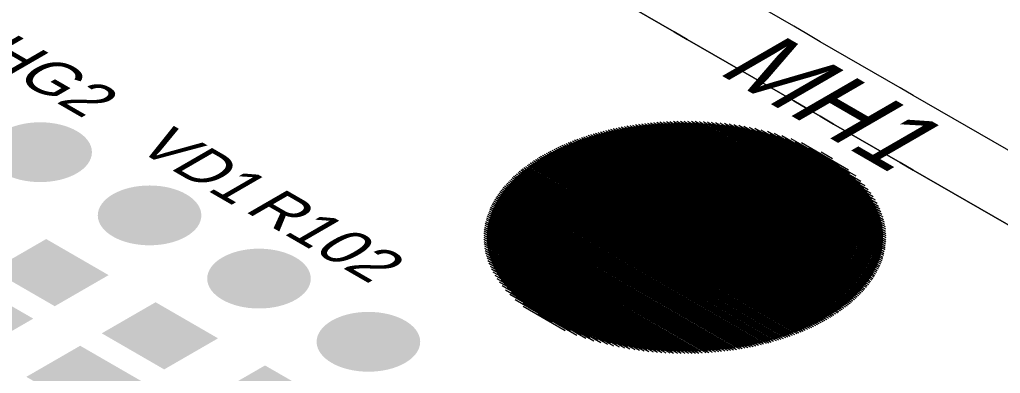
# Model space of a CAD drawing. Header units: millimetres. Extents: x -6 to 177, y -65 to 42.
# Drawn here: x 68.63 to 84.73, y 27.36 to 33.17 of the extents above; entities that cross this region are included whole.
import ezdxf

# ---------------------------------------------------------------- set-up
doc = ezdxf.new("R2010")
doc.units = ezdxf.units.MM
for name, color, linetype, true_color in [('Bottom Layer- Bottom', 7, 'Continuous', 0xffffff), ('Bottom Paste- Bot Paste', 7, 'Continuous', 0xffffff), ('Bottom Solder- Bot Mask', 7, 'Continuous', 0xffffff), ('Multi-Layer', 7, 'Continuous', 0xffffff), ('Pad Holes', 7, 'Continuous', 0xffffff), ('Top Layer- Top', 7, 'Continuous', 0xffffff), ('Top Overlay- Top Silk', 7, 'Continuous', 0xffffff), ('Top Solder- Top Mask', 7, 'Continuous', 0xffffff)]:
    doc.layers.add(name, color=color, linetype=linetype, true_color=true_color)
doc.styles.add('Arial', font='')
doc.styles.get('Arial').set_extended_font_data('Arial')

# ---------------------------------------------------------------- blocks, each defined once
blk = doc.blocks.new('RES_0805_2012_B_313')
at = {"layer": 'Bottom Layer- Bottom', "linetype": 'Continuous', "lineweight": 18}
for points in [[(72.8, 26.432), (71.846, 26.983), (72.659, 27.453), (73.613, 26.902)], [(71.563, 25.718), (70.608, 26.269), (71.421, 26.738), (72.376, 26.187)]]:
    blk.add_hatch(color=7, dxfattribs=at).paths.add_polyline_path(points, flags=0)
at = {"layer": 'Bottom Paste- Bot Paste', "linetype": 'Continuous', "lineweight": 18}
for points in [[(72.8, 26.432), (71.846, 26.983), (72.659, 27.453), (73.613, 26.902)], [(71.563, 25.718), (70.608, 26.269), (71.421, 26.738), (72.376, 26.187)]]:
    blk.add_hatch(color=7, dxfattribs=at).paths.add_polyline_path(points, flags=0)
at = {"layer": 'Bottom Solder- Bot Mask', "linetype": 'Continuous', "lineweight": 18}
for points in [[(72.8, 26.391), (71.775, 26.983), (72.659, 27.493), (73.684, 26.902)], [(71.563, 25.677), (70.537, 26.269), (71.421, 26.779), (72.447, 26.187)]]:
    blk.add_hatch(color=7, dxfattribs=at).paths.add_polyline_path(points, flags=0)
blk = doc.blocks.new('RES_0805_2012_B_312')
at = {"layer": 'Bottom Layer- Bottom', "linetype": 'Continuous', "lineweight": 18}
for points in [[(71.004, 27.469), (70.05, 28.02), (70.863, 28.49), (71.817, 27.938)], [(69.767, 26.755), (68.812, 27.306), (69.625, 27.775), (70.58, 27.224)]]:
    blk.add_hatch(color=7, dxfattribs=at).paths.add_polyline_path(points, flags=0)
at = {"layer": 'Bottom Paste- Bot Paste', "linetype": 'Continuous', "lineweight": 18}
for points in [[(71.004, 27.469), (70.05, 28.02), (70.863, 28.49), (71.817, 27.938)], [(69.767, 26.755), (68.812, 27.306), (69.625, 27.775), (70.58, 27.224)]]:
    blk.add_hatch(color=7, dxfattribs=at).paths.add_polyline_path(points, flags=0)
at = {"layer": 'Bottom Solder- Bot Mask', "linetype": 'Continuous', "lineweight": 18}
for points in [[(71.004, 27.428), (69.979, 28.02), (70.863, 28.53), (71.888, 27.938)], [(69.767, 26.714), (68.741, 27.306), (69.625, 27.816), (70.651, 27.224)]]:
    blk.add_hatch(color=7, dxfattribs=at).paths.add_polyline_path(points, flags=0)
blk = doc.blocks.new('RES_0805_2012_B_183')
at = {"layer": 'Bottom Layer- Bottom', "linetype": 'Continuous', "lineweight": 18}
for points in [[(69.208, 28.506), (68.253, 29.057), (69.067, 29.527), (70.021, 28.975)], [(67.971, 27.792), (67.016, 28.343), (67.829, 28.812), (68.784, 28.261)]]:
    blk.add_hatch(color=7, dxfattribs=at).paths.add_polyline_path(points, flags=0)
at = {"layer": 'Bottom Paste- Bot Paste', "linetype": 'Continuous', "lineweight": 18}
for points in [[(69.208, 28.506), (68.253, 29.057), (69.067, 29.527), (70.021, 28.975)], [(67.971, 27.792), (67.016, 28.343), (67.829, 28.812), (68.784, 28.261)]]:
    blk.add_hatch(color=7, dxfattribs=at).paths.add_polyline_path(points, flags=0)
at = {"layer": 'Bottom Solder- Bot Mask', "linetype": 'Continuous', "lineweight": 18}
for points in [[(69.208, 28.465), (68.183, 29.057), (69.067, 29.567), (70.092, 28.975)], [(67.971, 27.751), (66.945, 28.343), (67.829, 28.853), (68.855, 28.261)]]:
    blk.add_hatch(color=7, dxfattribs=at).paths.add_polyline_path(points, flags=0)
blk = doc.blocks.new('DC_10_75')
at = {"layer": 'Bottom Layer- Bottom', "linetype": 'Continuous', "lineweight": 18}
h = blk.add_hatch(color=7, dxfattribs=at)
edge = h.paths.add_edge_path(flags=0)
edge.add_ellipse((68.968, 30.992), major_axis=(-0.8, 0), ratio=0.57735, start_angle=0, end_angle=360)
h = blk.add_hatch(color=7, dxfattribs=at)
edge = h.paths.add_edge_path(flags=0)
edge.add_ellipse((70.764, 29.955), major_axis=(-0.8, 0), ratio=0.57735, start_angle=0, end_angle=360)
h = blk.add_hatch(color=7, dxfattribs=at)
edge = h.paths.add_edge_path(flags=0)
edge.add_ellipse((72.56, 28.918), major_axis=(-0.8, 0), ratio=0.57735, start_angle=0, end_angle=360)
h = blk.add_hatch(color=7, dxfattribs=at)
edge = h.paths.add_edge_path(flags=0)
edge.add_ellipse((74.356, 27.881), major_axis=(-0.8, 0), ratio=0.57735, start_angle=0, end_angle=360)
at = {"layer": 'Bottom Solder- Bot Mask', "linetype": 'Continuous', "lineweight": 18}
h = blk.add_hatch(color=7, dxfattribs=at)
edge = h.paths.add_edge_path(flags=0)
edge.add_ellipse((68.968, 30.992), major_axis=(-0.85, 0), ratio=0.57735, start_angle=0, end_angle=360)
h = blk.add_hatch(color=7, dxfattribs=at)
edge = h.paths.add_edge_path(flags=0)
edge.add_ellipse((70.764, 29.955), major_axis=(-0.85, 0), ratio=0.57735, start_angle=0, end_angle=360)
h = blk.add_hatch(color=7, dxfattribs=at)
edge = h.paths.add_edge_path(flags=0)
edge.add_ellipse((72.56, 28.918), major_axis=(-0.85, 0), ratio=0.57735, start_angle=0, end_angle=360)
h = blk.add_hatch(color=7, dxfattribs=at)
edge = h.paths.add_edge_path(flags=0)
edge.add_ellipse((74.356, 27.881), major_axis=(-0.85, 0), ratio=0.57735, start_angle=0, end_angle=360)
at = {"layer": 'Multi-Layer', "linetype": 'Continuous', "lineweight": 18}
h = blk.add_hatch(color=9, dxfattribs=at)
edge = h.paths.add_edge_path(flags=0)
edge.add_ellipse((68.968, 30.992), major_axis=(-0.8, 0), ratio=0.57735, start_angle=0, end_angle=360)
h = blk.add_hatch(color=9, dxfattribs=at)
edge = h.paths.add_edge_path(flags=0)
edge.add_ellipse((70.764, 29.955), major_axis=(-0.8, 0), ratio=0.57735, start_angle=0, end_angle=360)
h = blk.add_hatch(color=9, dxfattribs=at)
edge = h.paths.add_edge_path(flags=0)
edge.add_ellipse((72.56, 28.918), major_axis=(-0.8, 0), ratio=0.57735, start_angle=0, end_angle=360)
h = blk.add_hatch(color=9, dxfattribs=at)
edge = h.paths.add_edge_path(flags=0)
edge.add_ellipse((74.356, 27.881), major_axis=(-0.8, 0), ratio=0.57735, start_angle=0, end_angle=360)
at = {"layer": 'Pad Holes', "linetype": 'Continuous', "lineweight": 18}
h = blk.add_hatch(color=7, dxfattribs=at)
edge = h.paths.add_edge_path(flags=0)
edge.add_ellipse((68.968, 30.992), major_axis=(-0.4, 0), ratio=0.57735, start_angle=0, end_angle=360)
h = blk.add_hatch(color=7, dxfattribs=at)
edge = h.paths.add_edge_path(flags=0)
edge.add_ellipse((70.764, 29.955), major_axis=(-0.4, 0), ratio=0.57735, start_angle=0, end_angle=360)
h = blk.add_hatch(color=7, dxfattribs=at)
edge = h.paths.add_edge_path(flags=0)
edge.add_ellipse((72.56, 28.918), major_axis=(-0.4, 0), ratio=0.57735, start_angle=0, end_angle=360)
h = blk.add_hatch(color=7, dxfattribs=at)
edge = h.paths.add_edge_path(flags=0)
edge.add_ellipse((74.356, 27.881), major_axis=(-0.4, 0), ratio=0.57735, start_angle=0, end_angle=360)
at = {"layer": 'Top Layer- Top', "linetype": 'Continuous', "lineweight": 18}
h = blk.add_hatch(color=7, dxfattribs=at)
edge = h.paths.add_edge_path(flags=0)
edge.add_ellipse((68.968, 30.992), major_axis=(-0.8, 0), ratio=0.57735, start_angle=0, end_angle=360)
h = blk.add_hatch(color=7, dxfattribs=at)
edge = h.paths.add_edge_path(flags=0)
edge.add_ellipse((70.764, 29.955), major_axis=(-0.8, 0), ratio=0.57735, start_angle=0, end_angle=360)
h = blk.add_hatch(color=7, dxfattribs=at)
edge = h.paths.add_edge_path(flags=0)
edge.add_ellipse((72.56, 28.918), major_axis=(-0.8, 0), ratio=0.57735, start_angle=0, end_angle=360)
h = blk.add_hatch(color=7, dxfattribs=at)
edge = h.paths.add_edge_path(flags=0)
edge.add_ellipse((74.356, 27.881), major_axis=(-0.8, 0), ratio=0.57735, start_angle=0, end_angle=360)
at = {"layer": 'Top Solder- Top Mask', "linetype": 'Continuous', "lineweight": 18}
h = blk.add_hatch(color=7, dxfattribs=at)
edge = h.paths.add_edge_path(flags=0)
edge.add_ellipse((68.968, 30.992), major_axis=(-0.85, 0), ratio=0.57735, start_angle=0, end_angle=360)
h = blk.add_hatch(color=7, dxfattribs=at)
edge = h.paths.add_edge_path(flags=0)
edge.add_ellipse((70.764, 29.955), major_axis=(-0.85, 0), ratio=0.57735, start_angle=0, end_angle=360)
h = blk.add_hatch(color=7, dxfattribs=at)
edge = h.paths.add_edge_path(flags=0)
edge.add_ellipse((72.56, 28.918), major_axis=(-0.85, 0), ratio=0.57735, start_angle=0, end_angle=360)
h = blk.add_hatch(color=7, dxfattribs=at)
edge = h.paths.add_edge_path(flags=0)
edge.add_ellipse((74.356, 27.881), major_axis=(-0.85, 0), ratio=0.57735, start_angle=0, end_angle=360)
blk = doc.blocks.new('HATCH1')
at = {"color": 9, "lineweight": 13}
for p, q in [((78.612, 31.395), (82.661, 29.057)), ((78.658, 31.402), (82.675, 29.083)), ((78.705, 31.41), (82.688, 29.111)), ((78.753, 31.417), (82.7, 29.138)), ((78.801, 31.424), (82.712, 29.166)), ((78.849, 31.43), (82.723, 29.194)), ((78.899, 31.436), (82.734, 29.222)), ((78.949, 31.442), (82.744, 29.251)), ((79, 31.447), (82.753, 29.281)), ((79.051, 31.452), (82.761, 29.31)), ((79.103, 31.457), (82.769, 29.34)), ((79.156, 31.461), (82.776, 29.371)), ((79.21, 31.464), (82.782, 29.402)), ((79.265, 31.467), (82.787, 29.433)), ((79.32, 31.47), (82.791, 29.466)), ((79.376, 31.472), (82.795, 29.498)), ((79.434, 31.473), (82.797, 29.531)), ((79.492, 31.474), (82.799, 29.565)), ((79.551, 31.474), (82.8, 29.599)), ((79.612, 31.474), (82.799, 29.634)), ((79.673, 31.473), (82.797, 29.67)), ((79.736, 31.471), (82.794, 29.706)), ((79.801, 31.469), (82.79, 29.743)), ((79.866, 31.465), (82.784, 29.781)), ((79.933, 31.461), (82.777, 29.82)), ((80.002, 31.456), (82.768, 29.859)), ((80.073, 31.45), (82.757, 29.9)), ((80.145, 31.443), (82.744, 29.942)), ((80.22, 31.434), (82.73, 29.985)), ((80.297, 31.424), (82.712, 30.03)), ((80.377, 31.413), (82.692, 30.076)), ((80.46, 31.399), (82.669, 30.123)), ((77.98, 31.241), (82.395, 28.692)), ((78.019, 31.253), (82.416, 28.714)), ((78.058, 31.265), (82.437, 28.737)), ((78.098, 31.277), (82.457, 28.76)), ((78.138, 31.288), (82.477, 28.783)), ((78.179, 31.299), (82.496, 28.806)), ((78.22, 31.31), (82.515, 28.83)), ((78.261, 31.321), (82.533, 28.854)), ((78.303, 31.331), (82.551, 28.878)), ((78.346, 31.341), (82.568, 28.903)), ((78.389, 31.351), (82.585, 28.928)), ((78.432, 31.36), (82.601, 28.953)), ((78.476, 31.369), (82.617, 28.978)), ((78.521, 31.378), (82.633, 29.004)), ((78.566, 31.386), (82.647, 29.03)), ((80.546, 31.384), (82.643, 30.173)), ((80.636, 31.366), (82.612, 30.226)), ((80.732, 31.346), (82.577, 30.281)), ((80.833, 31.322), (82.535, 30.339)), ((80.943, 31.293), (82.486, 30.402)), ((81.062, 31.259), (82.426, 30.471)), ((77.547, 31.076), (82.11, 28.442)), ((77.581, 31.091), (82.136, 28.462)), ((77.615, 31.106), (82.161, 28.481)), ((77.65, 31.121), (82.187, 28.501)), ((77.685, 31.135), (82.211, 28.522)), ((77.72, 31.149), (82.236, 28.542)), ((77.756, 31.163), (82.26, 28.563)), ((77.792, 31.177), (82.284, 28.584)), ((77.829, 31.19), (82.307, 28.605)), ((77.866, 31.203), (82.33, 28.626)), ((77.904, 31.216), (82.352, 28.648)), ((77.942, 31.229), (82.374, 28.67)), ((81.197, 31.215), (82.351, 30.549)), ((81.358, 31.157), (82.25, 30.642)), ((77.231, 30.913), (81.827, 28.26)), ((77.261, 30.93), (81.857, 28.277)), ((77.291, 30.947), (81.887, 28.294)), ((77.322, 30.964), (81.916, 28.312)), ((77.353, 30.981), (81.945, 28.33)), ((77.384, 30.997), (81.973, 28.348)), ((77.416, 31.014), (82.001, 28.366)), ((77.448, 31.03), (82.029, 28.385)), ((77.481, 31.045), (82.056, 28.404)), ((77.514, 31.061), (82.083, 28.423)), ((81.584, 31.061), (82.084, 30.772)), ((77.006, 30.766), (81.573, 28.13)), ((77.033, 30.785), (81.606, 28.145)), ((77.06, 30.804), (81.639, 28.161)), ((77.088, 30.823), (81.671, 28.177)), ((77.116, 30.841), (81.703, 28.193)), ((77.144, 30.86), (81.735, 28.209)), ((77.173, 30.878), (81.766, 28.226)), ((77.202, 30.895), (81.797, 28.242)), ((76.807, 30.605), (81.293, 28.015)), ((76.831, 30.626), (81.33, 28.028)), ((76.854, 30.647), (81.366, 28.042)), ((76.879, 30.667), (81.401, 28.056)), ((76.903, 30.687), (81.437, 28.07)), ((76.929, 30.708), (81.471, 28.085)), ((76.954, 30.727), (81.506, 28.1)), ((76.98, 30.747), (81.54, 28.115)), ((76.635, 30.428), (80.987, 27.915)), ((76.655, 30.451), (81.027, 27.927)), ((76.675, 30.474), (81.066, 27.938)), ((76.696, 30.496), (81.105, 27.951)), ((76.717, 30.518), (81.144, 27.963)), ((76.739, 30.54), (81.182, 27.975)), ((76.761, 30.562), (81.219, 27.988)), ((76.784, 30.584), (81.257, 28.001)), ((76.525, 30.284), (80.738, 27.852)), ((76.542, 30.309), (80.781, 27.861)), ((76.559, 30.333), (80.823, 27.872)), ((76.577, 30.357), (80.865, 27.882)), ((76.596, 30.381), (80.906, 27.893)), ((76.615, 30.405), (80.947, 27.904)), ((76.433, 30.13), (80.471, 27.799)), ((76.447, 30.156), (80.516, 27.807)), ((76.461, 30.182), (80.562, 27.815)), ((76.476, 30.208), (80.607, 27.824)), ((76.492, 30.234), (80.651, 27.833)), ((76.508, 30.259), (80.695, 27.842)), ((76.362, 29.963), (80.182, 27.758)), ((76.372, 29.992), (80.232, 27.763)), ((76.383, 30.02), (80.281, 27.77)), ((76.394, 30.048), (80.329, 27.776)), ((76.407, 30.076), (80.377, 27.783)), ((76.419, 30.103), (80.424, 27.791)), ((76.315, 29.783), (79.87, 27.731)), ((76.321, 29.814), (79.924, 27.734)), ((76.328, 29.845), (79.977, 27.738)), ((76.335, 29.875), (80.029, 27.742)), ((76.343, 29.905), (80.081, 27.747)), ((76.352, 29.934), (80.132, 27.752)), ((76.301, 29.653), (79.645, 27.722)), ((76.303, 29.686), (79.702, 27.724)), ((76.306, 29.719), (79.759, 27.726)), ((76.31, 29.751), (79.815, 27.728)), ((76.3, 29.619), (79.586, 27.722)), ((76.3, 29.585), (79.526, 27.722)), ((76.301, 29.549), (79.465, 27.722)), ((76.303, 29.514), (79.403, 27.724)), ((76.306, 29.477), (79.34, 27.726)), ((76.311, 29.44), (79.275, 27.728)), ((76.317, 29.401), (79.209, 27.732)), ((76.325, 29.362), (79.141, 27.736)), ((76.335, 29.322), (79.072, 27.742)), ((76.346, 29.281), (79.001, 27.749)), ((76.36, 29.239), (78.927, 27.756)), ((76.375, 29.195), (78.852, 27.765)), ((76.393, 29.15), (78.774, 27.776)), ((76.414, 29.103), (78.693, 27.788)), ((76.439, 29.055), (78.609, 27.802)), ((76.466, 29.004), (78.521, 27.818)), ((76.499, 28.951), (78.429, 27.837)), ((76.536, 28.895), (78.332, 27.858)), ((76.581, 28.835), (78.228, 27.884)), ((76.633, 28.77), (78.115, 27.914)), ((76.698, 28.698), (77.99, 27.952)), ((76.781, 28.616), (77.848, 27.999)), ((76.897, 28.514), (77.672, 28.067)), ((77.138, 28.34), (77.371, 28.206))]:
    blk.add_line(p, q, dxfattribs=at)
blk = doc.blocks.new('HATCH3')
at = {"color": 7, "lineweight": 13}
for p, q in [((78.463, 31.397), (82.665, 28.971)), ((78.507, 31.406), (82.681, 28.996)), ((78.553, 31.414), (82.695, 29.022)), ((78.598, 31.422), (82.709, 29.049)), ((78.645, 31.43), (82.723, 29.076)), ((78.691, 31.438), (82.736, 29.103)), ((78.739, 31.445), (82.748, 29.13)), ((78.787, 31.452), (82.76, 29.158)), ((78.836, 31.458), (82.771, 29.186)), ((78.885, 31.464), (82.782, 29.214)), ((78.935, 31.47), (82.792, 29.243)), ((78.986, 31.475), (82.801, 29.272)), ((79.037, 31.48), (82.809, 29.302)), ((79.089, 31.485), (82.817, 29.332)), ((79.142, 31.489), (82.824, 29.363)), ((79.196, 31.492), (82.83, 29.394)), ((79.25, 31.495), (82.836, 29.425)), ((79.305, 31.498), (82.84, 29.457)), ((79.362, 31.5), (82.844, 29.489)), ((79.419, 31.502), (82.847, 29.522)), ((79.477, 31.503), (82.849, 29.556)), ((79.536, 31.503), (82.849, 29.59)), ((79.596, 31.503), (82.849, 29.625)), ((79.657, 31.502), (82.848, 29.66)), ((79.72, 31.501), (82.845, 29.696)), ((79.783, 31.498), (82.841, 29.733)), ((79.849, 31.495), (82.836, 29.771)), ((79.915, 31.492), (82.829, 29.809)), ((79.983, 31.487), (82.821, 29.849)), ((80.053, 31.481), (82.811, 29.889)), ((80.125, 31.474), (82.799, 29.93)), ((80.199, 31.466), (82.785, 29.973)), ((80.275, 31.457), (82.769, 30.017)), ((80.354, 31.446), (82.75, 30.062)), ((80.435, 31.433), (82.729, 30.109)), ((80.52, 31.419), (82.704, 30.158)), ((80.608, 31.403), (82.675, 30.209)), ((77.851, 31.232), (82.379, 28.617)), ((77.889, 31.244), (82.401, 28.639)), ((77.927, 31.257), (82.423, 28.661)), ((77.965, 31.269), (82.444, 28.683)), ((78.004, 31.281), (82.465, 28.706)), ((78.044, 31.293), (82.486, 28.729)), ((78.083, 31.305), (82.506, 28.752)), ((78.124, 31.316), (82.526, 28.775)), ((78.164, 31.327), (82.545, 28.798)), ((78.206, 31.338), (82.563, 28.822)), ((78.247, 31.349), (82.582, 28.846)), ((78.289, 31.359), (82.599, 28.87)), ((78.332, 31.369), (82.617, 28.895)), ((78.375, 31.378), (82.633, 28.92)), ((78.419, 31.388), (82.65, 28.945)), ((80.701, 31.384), (82.642, 30.263)), ((80.799, 31.361), (82.604, 30.319)), ((80.904, 31.335), (82.559, 30.38)), ((81.018, 31.304), (82.505, 30.446)), ((81.144, 31.266), (82.439, 30.518)), ((77.464, 31.075), (82.107, 28.394)), ((77.498, 31.09), (82.134, 28.413)), ((77.531, 31.105), (82.16, 28.433)), ((77.565, 31.12), (82.186, 28.452)), ((77.599, 31.135), (82.212, 28.472)), ((77.634, 31.15), (82.237, 28.492)), ((77.669, 31.164), (82.262, 28.512)), ((77.705, 31.178), (82.286, 28.533)), ((77.741, 31.192), (82.31, 28.554)), ((77.777, 31.205), (82.333, 28.575)), ((77.814, 31.218), (82.356, 28.596)), ((81.288, 31.217), (82.355, 30.602)), ((81.467, 31.149), (82.235, 30.705)), ((77.183, 30.926), (81.85, 28.232)), ((77.213, 30.943), (81.88, 28.249)), ((77.243, 30.961), (81.91, 28.266)), ((77.273, 30.978), (81.939, 28.284)), ((77.304, 30.994), (81.968, 28.302)), ((77.336, 31.011), (81.997, 28.32)), ((77.367, 31.027), (82.025, 28.338)), ((77.399, 31.043), (82.053, 28.357)), ((77.432, 31.059), (82.08, 28.375)), ((81.787, 30.999), (81.976, 30.89)), ((76.933, 30.759), (81.561, 28.088)), ((76.96, 30.779), (81.594, 28.103)), ((76.986, 30.798), (81.628, 28.118)), ((77.013, 30.817), (81.661, 28.134)), ((77.04, 30.836), (81.693, 28.149)), ((77.068, 30.854), (81.725, 28.165)), ((77.096, 30.872), (81.757, 28.182)), ((77.125, 30.89), (81.788, 28.198)), ((77.154, 30.908), (81.819, 28.215)), ((76.738, 30.596), (81.277, 27.975)), ((76.761, 30.617), (81.314, 27.988)), ((76.784, 30.638), (81.351, 28.002)), ((76.808, 30.659), (81.387, 28.015)), ((76.832, 30.679), (81.422, 28.029)), ((76.857, 30.7), (81.458, 28.043)), ((76.882, 30.72), (81.492, 28.058)), ((76.907, 30.74), (81.527, 28.073)), ((76.589, 30.44), (81.007, 27.889)), ((76.609, 30.463), (81.047, 27.9)), ((76.629, 30.485), (81.087, 27.912)), ((76.65, 30.508), (81.126, 27.924)), ((76.671, 30.53), (81.164, 27.936)), ((76.693, 30.552), (81.202, 27.949)), ((76.715, 30.574), (81.24, 27.962)), ((76.462, 30.271), (80.715, 27.816)), ((76.479, 30.296), (80.758, 27.825)), ((76.496, 30.32), (80.801, 27.835)), ((76.514, 30.345), (80.843, 27.845)), ((76.532, 30.369), (80.885, 27.856)), ((76.55, 30.393), (80.926, 27.866)), ((76.569, 30.416), (80.967, 27.877)), ((76.373, 30.115), (80.445, 27.764)), ((76.387, 30.142), (80.491, 27.772)), ((76.401, 30.168), (80.537, 27.78)), ((76.415, 30.194), (80.582, 27.788)), ((76.43, 30.22), (80.627, 27.797)), ((76.446, 30.246), (80.671, 27.806)), ((76.305, 29.947), (80.153, 27.725)), ((76.315, 29.976), (80.204, 27.731)), ((76.325, 30.004), (80.253, 27.737)), ((76.336, 30.032), (80.302, 27.743)), ((76.348, 30.06), (80.35, 27.75)), ((76.36, 30.088), (80.398, 27.757)), ((76.267, 29.796), (79.892, 27.703)), ((76.273, 29.827), (79.946, 27.707)), ((76.28, 29.857), (79.999, 27.71)), ((76.288, 29.888), (80.051, 27.715)), ((76.296, 29.917), (80.103, 27.72)), ((76.25, 29.633), (79.61, 27.693)), ((76.252, 29.667), (79.668, 27.694)), ((76.254, 29.7), (79.726, 27.695)), ((76.258, 29.732), (79.782, 27.697)), ((76.262, 29.764), (79.837, 27.7)), ((76.25, 29.599), (79.551, 27.693)), ((76.25, 29.564), (79.49, 27.693)), ((76.252, 29.528), (79.429, 27.694)), ((76.255, 29.492), (79.366, 27.696)), ((76.259, 29.455), (79.302, 27.698)), ((76.264, 29.417), (79.237, 27.701)), ((76.271, 29.379), (79.17, 27.705)), ((76.28, 29.339), (79.101, 27.71)), ((76.291, 29.299), (79.031, 27.716)), ((76.303, 29.257), (78.959, 27.724)), ((76.317, 29.214), (78.884, 27.732)), ((76.334, 29.17), (78.808, 27.741)), ((76.353, 29.124), (78.729, 27.753)), ((76.375, 29.077), (78.647, 27.765)), ((76.401, 29.027), (78.561, 27.78)), ((76.43, 28.976), (78.472, 27.797)), ((76.464, 28.922), (78.378, 27.817)), ((76.504, 28.864), (78.278, 27.84)), ((76.551, 28.803), (78.172, 27.867)), ((76.607, 28.736), (78.056, 27.899)), ((76.676, 28.661), (77.927, 27.939)), ((76.766, 28.575), (77.777, 27.991)), ((76.897, 28.464), (77.586, 28.067))]:
    blk.add_line(p, q, dxfattribs=at)
blk = doc.blocks.new('HATCH5')
at = {"color": 7, "lineweight": 13}
for p, q in [((78.612, 31.395), (82.661, 29.057)), ((78.658, 31.402), (82.675, 29.083)), ((78.705, 31.41), (82.688, 29.111)), ((78.753, 31.417), (82.7, 29.138)), ((78.801, 31.424), (82.712, 29.166)), ((78.849, 31.43), (82.723, 29.194)), ((78.899, 31.436), (82.734, 29.222)), ((78.949, 31.442), (82.744, 29.251)), ((79, 31.447), (82.753, 29.281)), ((79.051, 31.452), (82.761, 29.31)), ((79.103, 31.457), (82.769, 29.34)), ((79.156, 31.461), (82.776, 29.371)), ((79.21, 31.464), (82.782, 29.402)), ((79.265, 31.467), (82.787, 29.433)), ((79.32, 31.47), (82.791, 29.466)), ((79.376, 31.472), (82.795, 29.498)), ((79.434, 31.473), (82.797, 29.531)), ((79.492, 31.474), (82.799, 29.565)), ((79.551, 31.474), (82.8, 29.599)), ((79.612, 31.474), (82.799, 29.634)), ((79.673, 31.473), (82.797, 29.67)), ((79.736, 31.471), (82.794, 29.706)), ((79.801, 31.469), (82.79, 29.743)), ((79.866, 31.465), (82.784, 29.781)), ((79.933, 31.461), (82.777, 29.82)), ((80.002, 31.456), (82.768, 29.859)), ((80.073, 31.45), (82.757, 29.9)), ((80.145, 31.443), (82.744, 29.942)), ((80.22, 31.434), (82.73, 29.985)), ((80.297, 31.424), (82.712, 30.03)), ((80.377, 31.413), (82.692, 30.076)), ((80.46, 31.399), (82.669, 30.123)), ((77.98, 31.241), (82.395, 28.692)), ((78.019, 31.253), (82.416, 28.714)), ((78.058, 31.265), (82.437, 28.737)), ((78.098, 31.277), (82.457, 28.76)), ((78.138, 31.288), (82.477, 28.783)), ((78.179, 31.299), (82.496, 28.806)), ((78.22, 31.31), (82.515, 28.83)), ((78.261, 31.321), (82.533, 28.854)), ((78.303, 31.331), (82.551, 28.878)), ((78.346, 31.341), (82.568, 28.903)), ((78.389, 31.351), (82.585, 28.928)), ((78.432, 31.36), (82.601, 28.953)), ((78.476, 31.369), (82.617, 28.978)), ((78.521, 31.378), (82.633, 29.004)), ((78.566, 31.386), (82.647, 29.03)), ((80.546, 31.384), (82.643, 30.173)), ((80.636, 31.366), (82.612, 30.226)), ((80.732, 31.346), (82.577, 30.281)), ((80.833, 31.322), (82.535, 30.339)), ((80.943, 31.293), (82.486, 30.402)), ((81.062, 31.259), (82.426, 30.471)), ((77.547, 31.076), (82.11, 28.442)), ((77.581, 31.091), (82.136, 28.462)), ((77.615, 31.106), (82.161, 28.481)), ((77.65, 31.121), (82.187, 28.501)), ((77.685, 31.135), (82.211, 28.522)), ((77.72, 31.149), (82.236, 28.542)), ((77.756, 31.163), (82.26, 28.563)), ((77.792, 31.177), (82.284, 28.584)), ((77.829, 31.19), (82.307, 28.605)), ((77.866, 31.203), (82.33, 28.626)), ((77.904, 31.216), (82.352, 28.648)), ((77.942, 31.229), (82.374, 28.67)), ((81.197, 31.215), (82.351, 30.549)), ((81.358, 31.157), (82.25, 30.642)), ((77.231, 30.913), (81.827, 28.26)), ((77.261, 30.93), (81.857, 28.277)), ((77.291, 30.947), (81.887, 28.294)), ((77.322, 30.964), (81.916, 28.312)), ((77.353, 30.981), (81.945, 28.33)), ((77.384, 30.997), (81.973, 28.348)), ((77.416, 31.014), (82.001, 28.366)), ((77.448, 31.03), (82.029, 28.385)), ((77.481, 31.045), (82.056, 28.404)), ((77.514, 31.061), (82.083, 28.423)), ((81.584, 31.061), (82.084, 30.772)), ((77.006, 30.766), (81.573, 28.13)), ((77.033, 30.785), (81.606, 28.145)), ((77.06, 30.804), (81.639, 28.161)), ((77.088, 30.823), (81.671, 28.177)), ((77.116, 30.841), (81.703, 28.193)), ((77.144, 30.86), (81.735, 28.209)), ((77.173, 30.878), (81.766, 28.226)), ((77.202, 30.895), (81.797, 28.242)), ((76.807, 30.605), (81.293, 28.015)), ((76.831, 30.626), (81.33, 28.028)), ((76.854, 30.647), (81.366, 28.042)), ((76.879, 30.667), (81.401, 28.056)), ((76.903, 30.687), (81.437, 28.07)), ((76.929, 30.708), (81.471, 28.085)), ((76.954, 30.727), (81.506, 28.1)), ((76.98, 30.747), (81.54, 28.115)), ((76.635, 30.428), (80.987, 27.915)), ((76.655, 30.451), (81.027, 27.927)), ((76.675, 30.474), (81.066, 27.938)), ((76.696, 30.496), (81.105, 27.951)), ((76.717, 30.518), (81.144, 27.963)), ((76.739, 30.54), (81.182, 27.975)), ((76.761, 30.562), (81.219, 27.988)), ((76.784, 30.584), (81.257, 28.001)), ((76.525, 30.284), (80.738, 27.852)), ((76.542, 30.309), (80.781, 27.861)), ((76.559, 30.333), (80.823, 27.872)), ((76.577, 30.357), (80.865, 27.882)), ((76.596, 30.381), (80.906, 27.893)), ((76.615, 30.405), (80.947, 27.904)), ((76.433, 30.13), (80.471, 27.799)), ((76.447, 30.156), (80.516, 27.807)), ((76.461, 30.182), (80.562, 27.815)), ((76.476, 30.208), (80.607, 27.824)), ((76.492, 30.234), (80.651, 27.833)), ((76.508, 30.259), (80.695, 27.842)), ((76.362, 29.963), (80.182, 27.758)), ((76.372, 29.992), (80.232, 27.763)), ((76.383, 30.02), (80.281, 27.77)), ((76.394, 30.048), (80.329, 27.776)), ((76.407, 30.076), (80.377, 27.783)), ((76.419, 30.103), (80.424, 27.791)), ((76.315, 29.783), (79.87, 27.731)), ((76.321, 29.814), (79.924, 27.734)), ((76.328, 29.845), (79.977, 27.738)), ((76.335, 29.875), (80.029, 27.742)), ((76.343, 29.905), (80.081, 27.747)), ((76.352, 29.934), (80.132, 27.752)), ((76.301, 29.653), (79.645, 27.722)), ((76.303, 29.686), (79.702, 27.724)), ((76.306, 29.719), (79.759, 27.726)), ((76.31, 29.751), (79.815, 27.728)), ((76.3, 29.619), (79.586, 27.722)), ((76.3, 29.585), (79.526, 27.722)), ((76.301, 29.549), (79.465, 27.722)), ((76.303, 29.514), (79.403, 27.724)), ((76.306, 29.477), (79.34, 27.726)), ((76.311, 29.44), (79.275, 27.728)), ((76.317, 29.401), (79.209, 27.732)), ((76.325, 29.362), (79.141, 27.736)), ((76.335, 29.322), (79.072, 27.742)), ((76.346, 29.281), (79.001, 27.749)), ((76.36, 29.239), (78.927, 27.756)), ((76.375, 29.195), (78.852, 27.765)), ((76.393, 29.15), (78.774, 27.776)), ((76.414, 29.103), (78.693, 27.788)), ((76.439, 29.055), (78.609, 27.802)), ((76.466, 29.004), (78.521, 27.818)), ((76.499, 28.951), (78.429, 27.837)), ((76.536, 28.895), (78.332, 27.858)), ((76.581, 28.835), (78.228, 27.884)), ((76.633, 28.77), (78.115, 27.914)), ((76.698, 28.698), (77.99, 27.952)), ((76.781, 28.616), (77.848, 27.999)), ((76.897, 28.514), (77.672, 28.067)), ((77.138, 28.34), (77.371, 28.206))]:
    blk.add_line(p, q, dxfattribs=at)
blk = doc.blocks.new('HATCH7')
at = {"color": 7, "lineweight": 13}
for p, q in [((78.612, 31.395), (82.661, 29.057)), ((78.658, 31.402), (82.675, 29.083)), ((78.705, 31.41), (82.688, 29.111)), ((78.753, 31.417), (82.7, 29.138)), ((78.801, 31.424), (82.712, 29.166)), ((78.849, 31.43), (82.723, 29.194)), ((78.899, 31.436), (82.734, 29.222)), ((78.949, 31.442), (82.744, 29.251)), ((79, 31.447), (82.753, 29.281)), ((79.051, 31.452), (82.761, 29.31)), ((79.103, 31.457), (82.769, 29.34)), ((79.156, 31.461), (82.776, 29.371)), ((79.21, 31.464), (82.782, 29.402)), ((79.265, 31.467), (82.787, 29.433)), ((79.32, 31.47), (82.791, 29.466)), ((79.376, 31.472), (82.795, 29.498)), ((79.434, 31.473), (82.797, 29.531)), ((79.492, 31.474), (82.799, 29.565)), ((79.551, 31.474), (82.8, 29.599)), ((79.612, 31.474), (82.799, 29.634)), ((79.673, 31.473), (82.797, 29.67)), ((79.736, 31.471), (82.794, 29.706)), ((79.801, 31.469), (82.79, 29.743)), ((79.866, 31.465), (82.784, 29.781)), ((79.933, 31.461), (82.777, 29.82)), ((80.002, 31.456), (82.768, 29.859)), ((80.073, 31.45), (82.757, 29.9)), ((80.145, 31.443), (82.744, 29.942)), ((80.22, 31.434), (82.73, 29.985)), ((80.297, 31.424), (82.712, 30.03)), ((80.377, 31.413), (82.692, 30.076)), ((80.46, 31.399), (82.669, 30.123)), ((77.98, 31.241), (82.395, 28.692)), ((78.019, 31.253), (82.416, 28.714)), ((78.058, 31.265), (82.437, 28.737)), ((78.098, 31.277), (82.457, 28.76)), ((78.138, 31.288), (82.477, 28.783)), ((78.179, 31.299), (82.496, 28.806)), ((78.22, 31.31), (82.515, 28.83)), ((78.261, 31.321), (82.533, 28.854)), ((78.303, 31.331), (82.551, 28.878)), ((78.346, 31.341), (82.568, 28.903)), ((78.389, 31.351), (82.585, 28.928)), ((78.432, 31.36), (82.601, 28.953)), ((78.476, 31.369), (82.617, 28.978)), ((78.521, 31.378), (82.633, 29.004)), ((78.566, 31.386), (82.647, 29.03)), ((80.546, 31.384), (82.643, 30.173)), ((80.636, 31.366), (82.612, 30.226)), ((80.732, 31.346), (82.577, 30.281)), ((80.833, 31.322), (82.535, 30.339)), ((80.943, 31.293), (82.486, 30.402)), ((81.062, 31.259), (82.426, 30.471)), ((77.547, 31.076), (82.11, 28.442)), ((77.581, 31.091), (82.136, 28.462)), ((77.615, 31.106), (82.161, 28.481)), ((77.65, 31.121), (82.187, 28.501)), ((77.685, 31.135), (82.211, 28.522)), ((77.72, 31.149), (82.236, 28.542)), ((77.756, 31.163), (82.26, 28.563)), ((77.792, 31.177), (82.284, 28.584)), ((77.829, 31.19), (82.307, 28.605)), ((77.866, 31.203), (82.33, 28.626)), ((77.904, 31.216), (82.352, 28.648)), ((77.942, 31.229), (82.374, 28.67)), ((81.197, 31.215), (82.351, 30.549)), ((81.358, 31.157), (82.25, 30.642)), ((77.231, 30.913), (81.827, 28.26)), ((77.261, 30.93), (81.857, 28.277)), ((77.291, 30.947), (81.887, 28.294)), ((77.322, 30.964), (81.916, 28.312)), ((77.353, 30.981), (81.945, 28.33)), ((77.384, 30.997), (81.973, 28.348)), ((77.416, 31.014), (82.001, 28.366)), ((77.448, 31.03), (82.029, 28.385)), ((77.481, 31.045), (82.056, 28.404)), ((77.514, 31.061), (82.083, 28.423)), ((81.584, 31.061), (82.084, 30.772)), ((77.006, 30.766), (81.573, 28.13)), ((77.033, 30.785), (81.606, 28.145)), ((77.06, 30.804), (81.639, 28.161)), ((77.088, 30.823), (81.671, 28.177)), ((77.116, 30.841), (81.703, 28.193)), ((77.144, 30.86), (81.735, 28.209)), ((77.173, 30.878), (81.766, 28.226)), ((77.202, 30.895), (81.797, 28.242)), ((76.807, 30.605), (81.293, 28.015)), ((76.831, 30.626), (81.33, 28.028)), ((76.854, 30.647), (81.366, 28.042)), ((76.879, 30.667), (81.401, 28.056)), ((76.903, 30.687), (81.437, 28.07)), ((76.929, 30.708), (81.471, 28.085)), ((76.954, 30.727), (81.506, 28.1)), ((76.98, 30.747), (81.54, 28.115)), ((76.635, 30.428), (80.987, 27.915)), ((76.655, 30.451), (81.027, 27.927)), ((76.675, 30.474), (81.066, 27.938)), ((76.696, 30.496), (81.105, 27.951)), ((76.717, 30.518), (81.144, 27.963)), ((76.739, 30.54), (81.182, 27.975)), ((76.761, 30.562), (81.219, 27.988)), ((76.784, 30.584), (81.257, 28.001)), ((76.525, 30.284), (80.738, 27.852)), ((76.542, 30.309), (80.781, 27.861)), ((76.559, 30.333), (80.823, 27.872)), ((76.577, 30.357), (80.865, 27.882)), ((76.596, 30.381), (80.906, 27.893)), ((76.615, 30.405), (80.947, 27.904)), ((76.433, 30.13), (80.471, 27.799)), ((76.447, 30.156), (80.516, 27.807)), ((76.461, 30.182), (80.562, 27.815)), ((76.476, 30.208), (80.607, 27.824)), ((76.492, 30.234), (80.651, 27.833)), ((76.508, 30.259), (80.695, 27.842)), ((76.362, 29.963), (80.182, 27.758)), ((76.372, 29.992), (80.232, 27.763)), ((76.383, 30.02), (80.281, 27.77)), ((76.394, 30.048), (80.329, 27.776)), ((76.407, 30.076), (80.377, 27.783)), ((76.419, 30.103), (80.424, 27.791)), ((76.315, 29.783), (79.87, 27.731)), ((76.321, 29.814), (79.924, 27.734)), ((76.328, 29.845), (79.977, 27.738)), ((76.335, 29.875), (80.029, 27.742)), ((76.343, 29.905), (80.081, 27.747)), ((76.352, 29.934), (80.132, 27.752)), ((76.301, 29.653), (79.645, 27.722)), ((76.303, 29.686), (79.702, 27.724)), ((76.306, 29.719), (79.759, 27.726)), ((76.31, 29.751), (79.815, 27.728)), ((76.3, 29.619), (79.586, 27.722)), ((76.3, 29.585), (79.526, 27.722)), ((76.301, 29.549), (79.465, 27.722)), ((76.303, 29.514), (79.403, 27.724)), ((76.306, 29.477), (79.34, 27.726)), ((76.311, 29.44), (79.275, 27.728)), ((76.317, 29.401), (79.209, 27.732)), ((76.325, 29.362), (79.141, 27.736)), ((76.335, 29.322), (79.072, 27.742)), ((76.346, 29.281), (79.001, 27.749)), ((76.36, 29.239), (78.927, 27.756)), ((76.375, 29.195), (78.852, 27.765)), ((76.393, 29.15), (78.774, 27.776)), ((76.414, 29.103), (78.693, 27.788)), ((76.439, 29.055), (78.609, 27.802)), ((76.466, 29.004), (78.521, 27.818)), ((76.499, 28.951), (78.429, 27.837)), ((76.536, 28.895), (78.332, 27.858)), ((76.581, 28.835), (78.228, 27.884)), ((76.633, 28.77), (78.115, 27.914)), ((76.698, 28.698), (77.99, 27.952)), ((76.781, 28.616), (77.848, 27.999)), ((76.897, 28.514), (77.672, 28.067)), ((77.138, 28.34), (77.371, 28.206))]:
    blk.add_line(p, q, dxfattribs=at)
blk = doc.blocks.new('HATCH9')
at = {"color": 7, "lineweight": 13}
for p, q in [((78.463, 31.397), (82.665, 28.971)), ((78.507, 31.406), (82.681, 28.996)), ((78.553, 31.414), (82.695, 29.022)), ((78.598, 31.422), (82.709, 29.049)), ((78.645, 31.43), (82.723, 29.076)), ((78.691, 31.438), (82.736, 29.103)), ((78.739, 31.445), (82.748, 29.13)), ((78.787, 31.452), (82.76, 29.158)), ((78.836, 31.458), (82.771, 29.186)), ((78.885, 31.464), (82.782, 29.214)), ((78.935, 31.47), (82.792, 29.243)), ((78.986, 31.475), (82.801, 29.272)), ((79.037, 31.48), (82.809, 29.302)), ((79.089, 31.485), (82.817, 29.332)), ((79.142, 31.489), (82.824, 29.363)), ((79.196, 31.492), (82.83, 29.394)), ((79.25, 31.495), (82.836, 29.425)), ((79.305, 31.498), (82.84, 29.457)), ((79.362, 31.5), (82.844, 29.489)), ((79.419, 31.502), (82.847, 29.522)), ((79.477, 31.503), (82.849, 29.556)), ((79.536, 31.503), (82.849, 29.59)), ((79.596, 31.503), (82.849, 29.625)), ((79.657, 31.502), (82.848, 29.66)), ((79.72, 31.501), (82.845, 29.696)), ((79.783, 31.498), (82.841, 29.733)), ((79.849, 31.495), (82.836, 29.771)), ((79.915, 31.492), (82.829, 29.809)), ((79.983, 31.487), (82.821, 29.849)), ((80.053, 31.481), (82.811, 29.889)), ((80.125, 31.474), (82.799, 29.93)), ((80.199, 31.466), (82.785, 29.973)), ((80.275, 31.457), (82.769, 30.017)), ((80.354, 31.446), (82.75, 30.062)), ((80.435, 31.433), (82.729, 30.109)), ((80.52, 31.419), (82.704, 30.158)), ((80.608, 31.403), (82.675, 30.209)), ((77.851, 31.232), (82.379, 28.617)), ((77.889, 31.244), (82.401, 28.639)), ((77.927, 31.257), (82.423, 28.661)), ((77.965, 31.269), (82.444, 28.683)), ((78.004, 31.281), (82.465, 28.706)), ((78.044, 31.293), (82.486, 28.729)), ((78.083, 31.305), (82.506, 28.752)), ((78.124, 31.316), (82.526, 28.775)), ((78.164, 31.327), (82.545, 28.798)), ((78.206, 31.338), (82.563, 28.822)), ((78.247, 31.349), (82.582, 28.846)), ((78.289, 31.359), (82.599, 28.87)), ((78.332, 31.369), (82.617, 28.895)), ((78.375, 31.378), (82.633, 28.92)), ((78.419, 31.388), (82.65, 28.945)), ((80.701, 31.384), (82.642, 30.263)), ((80.799, 31.361), (82.604, 30.319)), ((80.904, 31.335), (82.559, 30.38)), ((81.018, 31.304), (82.505, 30.446)), ((81.144, 31.266), (82.439, 30.518)), ((77.464, 31.075), (82.107, 28.394)), ((77.498, 31.09), (82.134, 28.413)), ((77.531, 31.105), (82.16, 28.433)), ((77.565, 31.12), (82.186, 28.452)), ((77.599, 31.135), (82.212, 28.472)), ((77.634, 31.15), (82.237, 28.492)), ((77.669, 31.164), (82.262, 28.512)), ((77.705, 31.178), (82.286, 28.533)), ((77.741, 31.192), (82.31, 28.554)), ((77.777, 31.205), (82.333, 28.575)), ((77.814, 31.218), (82.356, 28.596)), ((81.288, 31.217), (82.355, 30.602)), ((81.467, 31.149), (82.235, 30.705)), ((77.183, 30.926), (81.85, 28.232)), ((77.213, 30.943), (81.88, 28.249)), ((77.243, 30.961), (81.91, 28.266)), ((77.273, 30.978), (81.939, 28.284)), ((77.304, 30.994), (81.968, 28.302)), ((77.336, 31.011), (81.997, 28.32)), ((77.367, 31.027), (82.025, 28.338)), ((77.399, 31.043), (82.053, 28.357)), ((77.432, 31.059), (82.08, 28.375)), ((81.787, 30.999), (81.976, 30.89)), ((76.933, 30.759), (81.561, 28.088)), ((76.96, 30.779), (81.594, 28.103)), ((76.986, 30.798), (81.628, 28.118)), ((77.013, 30.817), (81.661, 28.134)), ((77.04, 30.836), (81.693, 28.149)), ((77.068, 30.854), (81.725, 28.165)), ((77.096, 30.872), (81.757, 28.182)), ((77.125, 30.89), (81.788, 28.198)), ((77.154, 30.908), (81.819, 28.215)), ((76.738, 30.596), (81.277, 27.975)), ((76.761, 30.617), (81.314, 27.988)), ((76.784, 30.638), (81.351, 28.002)), ((76.808, 30.659), (81.387, 28.015)), ((76.832, 30.679), (81.422, 28.029)), ((76.857, 30.7), (81.458, 28.043)), ((76.882, 30.72), (81.492, 28.058)), ((76.907, 30.74), (81.527, 28.073)), ((76.589, 30.44), (81.007, 27.889)), ((76.609, 30.463), (81.047, 27.9)), ((76.629, 30.485), (81.087, 27.912)), ((76.65, 30.508), (81.126, 27.924)), ((76.671, 30.53), (81.164, 27.936)), ((76.693, 30.552), (81.202, 27.949)), ((76.715, 30.574), (81.24, 27.962)), ((76.462, 30.271), (80.715, 27.816)), ((76.479, 30.296), (80.758, 27.825)), ((76.496, 30.32), (80.801, 27.835)), ((76.514, 30.345), (80.843, 27.845)), ((76.532, 30.369), (80.885, 27.856)), ((76.55, 30.393), (80.926, 27.866)), ((76.569, 30.416), (80.967, 27.877)), ((76.373, 30.115), (80.445, 27.764)), ((76.387, 30.142), (80.491, 27.772)), ((76.401, 30.168), (80.537, 27.78)), ((76.415, 30.194), (80.582, 27.788)), ((76.43, 30.22), (80.627, 27.797)), ((76.446, 30.246), (80.671, 27.806)), ((76.305, 29.947), (80.153, 27.725)), ((76.315, 29.976), (80.204, 27.731)), ((76.325, 30.004), (80.253, 27.737)), ((76.336, 30.032), (80.302, 27.743)), ((76.348, 30.06), (80.35, 27.75)), ((76.36, 30.088), (80.398, 27.757)), ((76.267, 29.796), (79.892, 27.703)), ((76.273, 29.827), (79.946, 27.707)), ((76.28, 29.857), (79.999, 27.71)), ((76.288, 29.888), (80.051, 27.715)), ((76.296, 29.917), (80.103, 27.72)), ((76.25, 29.633), (79.61, 27.693)), ((76.252, 29.667), (79.668, 27.694)), ((76.254, 29.7), (79.726, 27.695)), ((76.258, 29.732), (79.782, 27.697)), ((76.262, 29.764), (79.837, 27.7)), ((76.25, 29.599), (79.551, 27.693)), ((76.25, 29.564), (79.49, 27.693)), ((76.252, 29.528), (79.429, 27.694)), ((76.255, 29.492), (79.366, 27.696)), ((76.259, 29.455), (79.302, 27.698)), ((76.264, 29.417), (79.237, 27.701)), ((76.271, 29.379), (79.17, 27.705)), ((76.28, 29.339), (79.101, 27.71)), ((76.291, 29.299), (79.031, 27.716)), ((76.303, 29.257), (78.959, 27.724)), ((76.317, 29.214), (78.884, 27.732)), ((76.334, 29.17), (78.808, 27.741)), ((76.353, 29.124), (78.729, 27.753)), ((76.375, 29.077), (78.647, 27.765)), ((76.401, 29.027), (78.561, 27.78)), ((76.43, 28.976), (78.472, 27.797)), ((76.464, 28.922), (78.378, 27.817)), ((76.504, 28.864), (78.278, 27.84)), ((76.551, 28.803), (78.172, 27.867)), ((76.607, 28.736), (78.056, 27.899)), ((76.676, 28.661), (77.927, 27.939)), ((76.766, 28.575), (77.777, 27.991)), ((76.897, 28.464), (77.586, 28.067))]:
    blk.add_line(p, q, dxfattribs=at)
blk = doc.blocks.new('M_______H___01_3')
at = {"layer": 'Pad Holes', "linetype": 'Continuous', "lineweight": 18}
h = blk.add_hatch(color=7, dxfattribs=at)
edge = h.paths.add_edge_path(flags=0)
edge.add_ellipse((79.55, 29.598), major_axis=(-1.6, 0), ratio=0.57735, start_angle=0, end_angle=360)
at = {"layer": 'Bottom Layer- Bottom', "color": 7, "linetype": 'Continuous', "lineweight": 18}
blk.add_blockref('HATCH7', (0, 0), dxfattribs=at)
at = {"layer": 'Bottom Solder- Bot Mask', "color": 7, "linetype": 'Continuous', "lineweight": 18}
blk.add_blockref('HATCH9', (0, 0), dxfattribs=at)
at = {"layer": 'Multi-Layer', "color": 9, "linetype": 'Continuous', "lineweight": 18}
blk.add_blockref('HATCH1', (0, 0), dxfattribs=at)
at = {"layer": 'Top Layer- Top', "color": 7, "linetype": 'Continuous', "lineweight": 18}
blk.add_blockref('HATCH5', (0, 0), dxfattribs=at)
at = {"layer": 'Top Solder- Top Mask', "color": 7, "linetype": 'Continuous', "lineweight": 18}
blk.add_blockref('HATCH3', (0, 0), dxfattribs=at)

msp = doc.modelspace()

# ---------------------------------------------------------------- linework, layer by layer
at = {"color": 252, "linetype": 'Continuous', "lineweight": 13}
for points in [[(177.13, -22.25), (65.407, 42.254)], [(177.13, -23.474), (65.407, 41.029)]]:
    msp.add_open_spline(points, degree=1, dxfattribs=at)
at = {"color": 163, "linetype": 'Continuous', "lineweight": 18}
msp.add_open_spline([(65.407, 41.029), (177.13, -23.474)], degree=1, dxfattribs=at)

# ---------------------------------------------------------------- block references
for name in ['DC_10_75', 'M_______H___01_3', 'RES_0805_2012_B_183', 'RES_0805_2012_B_312', 'RES_0805_2012_B_313']:
    msp.add_blockref(name, (0, 0), dxfattribs=at)

# ---------------------------------------------------------------- texts
at = {"layer": 'Top Overlay- Top Silk', "color": 2, "linetype": 'Continuous', "lineweight": 13, "extrusion": (0, 0.816497, 0.57735), "attachment_point": 7, "text_direction": (0.707107, -0.408248, 0.57735), "line_spacing_factor": 1.047437, "style": 'Arial'}
for s, insert, char_height in [('\\fArial|b0|i0;\\W0.9681;HG2', (67.891, 32.568, 0.16), 0.912), ('\\fArial|b0|i0;\\W0.9079;MH1', (80.051, 32.307, 0.268), 1.524), ('\\fArial|b0|i0;\\W0.9371;VD1', (70.512, 31.054, 0.16), 0.912), ('\\fArial|b0|i0;\\W0.9729;R102', (72.292, 30.027, 0.16), 0.912)]:
    msp.add_mtext(s, dxfattribs=dict(at, insert=insert, char_height=char_height))

doc.saveas('drawing.dxf')
